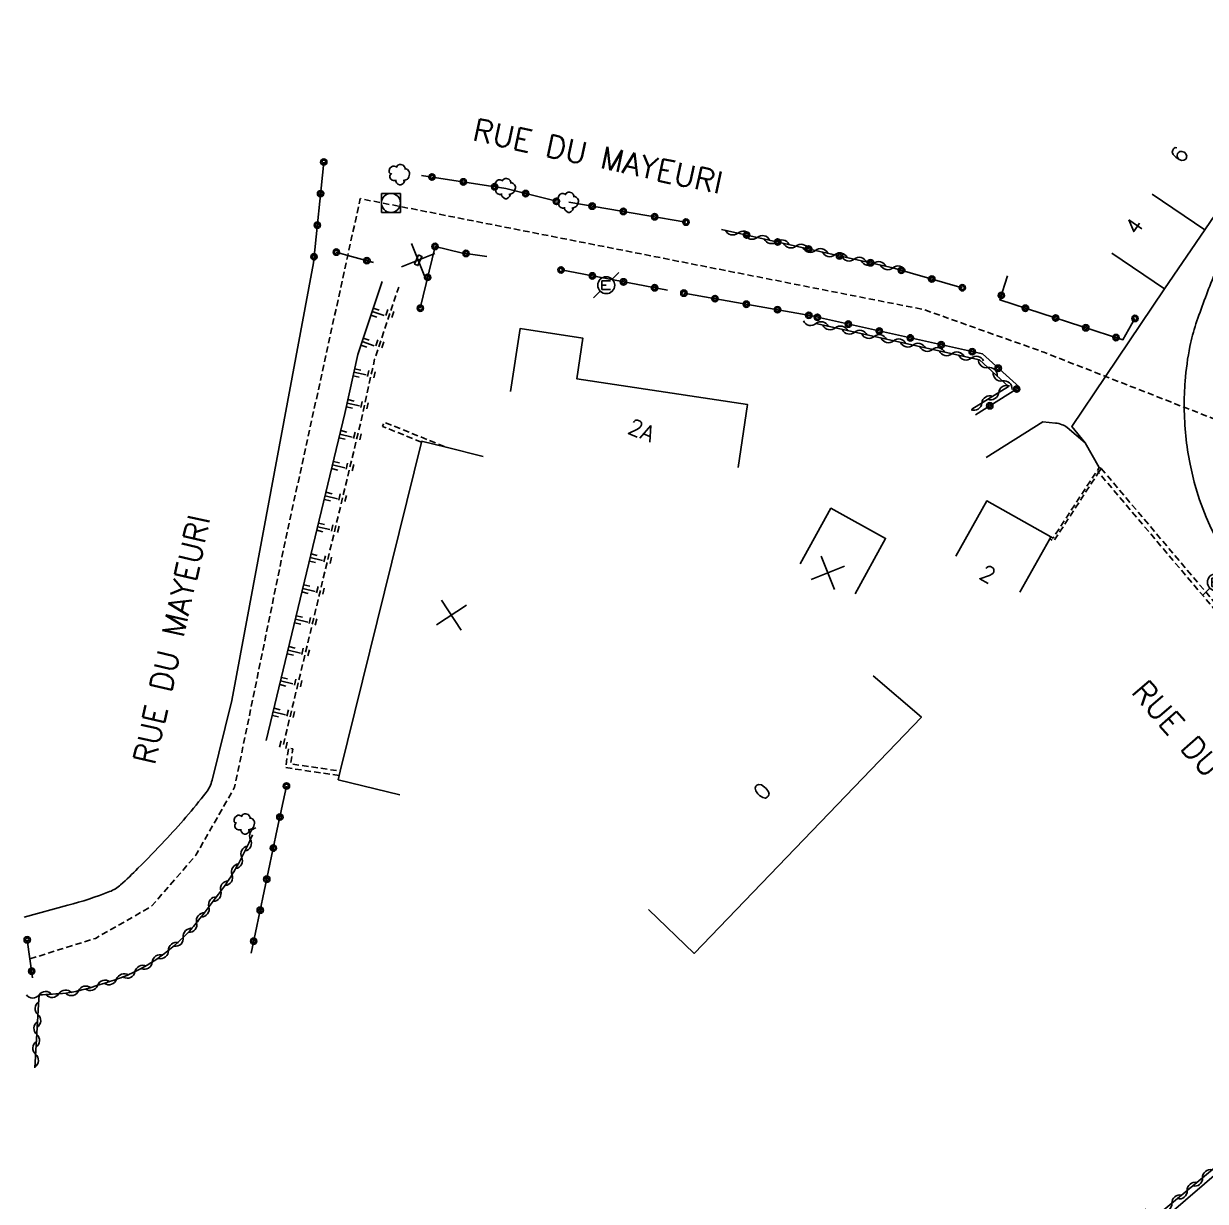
# Model space of a CAD drawing. Header units: millimetres. Extents: x 153000 to 154001, y 120000 to 121000.
# Drawn here: x 153256.1 to 153349.2, y 120447 to 120539.8 of the extents above; entities that cross this region are included whole.
import ezdxf
from ezdxf.enums import TextEntityAlignment as Align

# ---------------------------------------------------------------- set-up
doc = ezdxf.new("R2010")
doc.units = ezdxf.units.MM
doc.linetypes.add('DASHED', pattern=[0.75, 0.5, -0.25])
doc.layers.get('0').update_dxf_attribs({"linetype": 'CONTINUOUS'})
for name, color, linetype in [('W0001', 6, 'DASHED'), ('W0008', 7, 'CONTINUOUS'), ('W0017', 7, 'CONTINUOUS'), ('W0100', 7, 'CONTINUOUS'), ('W0112', 1, 'DASHED'), ('W0211', 2, 'CONTINUOUS'), ('W0220', 5, 'DASHED'), ('W0300', 7, 'CONTINUOUS'), ('W0302', 3, 'CONTINUOUS'), ('W0310', 3, 'CONTINUOUS'), ('W0322', 7, 'CONTINUOUS'), ('W0420', 7, 'CONTINUOUS'), ('W0471', 7, 'CONTINUOUS'), ('W0989', 7, 'CONTINUOUS'), ('W0991', 7, 'CONTINUOUS'), ('W1102', 7, 'CONTINUOUS')]:
    doc.layers.add(name, color=color, linetype=linetype)
doc.styles.get("Standard").update_dxf_attribs({"font": 'romans.shx', "width": 0.85})

# ---------------------------------------------------------------- blocks, each defined once
blk = doc.blocks.new('T300')
for p, q in [((-0.8, 0.514), (-0.857, 0.343)), ((-0.857, 0.343), (-0.857, 0.171)), ((-0.857, 0.171), (-0.743, 0.057)), ((-0.686, 0.629), (-0.8, 0.514)), ((-0.8, -0.057), (-0.743, 0.057)), ((-0.743, 0.057), (-0.686, 0.114)), ((-0.571, 0.686), (-0.686, 0.629)), ((-0.457, 0.686), (-0.571, 0.686)), ((-0.286, 0.629), (-0.457, 0.686)), ((-0.286, 0.629), (-0.171, 0.743)), ((-0.229, 0.571), (-0.286, 0.629)), ((-0.171, 0.743), (-0.057, 0.8)), ((-0.057, 0.8), (0.057, 0.8)), ((0.057, 0.8), (0.229, 0.743)), ((0.229, 0.743), (0.343, 0.629)), ((0.343, 0.629), (0.4, 0.514)), ((0.457, 0.457), (0.343, 0.457)), ((0.4, 0.514), (0.4, 0.457)), ((0.571, 0.4), (0.457, 0.457)), ((0.571, 0.4), (0.686, 0.286)), ((0.686, 0.286), (0.743, 0.171)), ((0.743, 0.057), (0.686, -0.171)), ((0.743, 0.171), (0.743, 0.057)), ((-0.8, -0.171), (-0.8, -0.057)), ((-0.8, -0.229), (-0.8, -0.171)), ((-0.743, -0.343), (-0.8, -0.229)), ((-0.686, -0.4), (-0.743, -0.343)), ((-0.514, -0.457), (-0.686, -0.4)), ((-0.4, -0.457), (-0.514, -0.457)), ((-0.4, -0.457), (-0.343, -0.457)), ((-0.343, -0.457), (-0.343, -0.4)), ((-0.343, -0.514), (-0.343, -0.457)), ((-0.286, -0.629), (-0.343, -0.514)), ((-0.171, -0.743), (-0.286, -0.629)), ((-0.057, -0.8), (-0.171, -0.743)), ((0.057, -0.8), (-0.057, -0.8)), ((0.171, -0.743), (0.057, -0.8)), ((0.229, -0.686), (0.171, -0.743)), ((0.286, -0.457), (0.229, -0.457)), ((0.286, -0.629), (0.229, -0.686)), ((0.457, -0.4), (0.286, -0.457)), ((0.343, -0.514), (0.286, -0.629)), ((0.343, -0.514), (0.343, -0.457)), ((0.571, -0.343), (0.457, -0.4)), ((0.629, -0.286), (0.571, -0.343)), ((0.686, -0.171), (0.629, -0.286))]:
    blk.add_line(p, q)
blk = doc.blocks.new('T471')
for p, q in [((0.500001, 0.500001), (1.000002, 1.000002)), ((-0.333334, 0.333334), (-0.333334, -0.333334)), ((-0.333334, 0.333334), (0.333334, 0.333334)), ((-0.333334, 0), (0, 0)), ((-0.500001, -0.500001), (-1.000002, -1.000002)), ((-0.333334, -0.333334), (0.333334, -0.333334))]:
    blk.add_line(p, q)
blk.add_ellipse((0, 0), major_axis=(0.471405, 0.471405), ratio=1, start_param=5.497787144, end_param=11.780972451)
blk = doc.blocks.new('T420')
for p, q in [((0.75, 0.75), (-0.75, 0.75)), ((-0.75, 0.75), (-0.75, -0.75)), ((0.75, 0.75), (0.75, -0.75)), ((0.75, -0.75), (-0.75, -0.75))]:
    blk.add_line(p, q)
blk.add_ellipse((0, 0), major_axis=(-0.53, 0.53), ratio=1, start_param=3.926991, end_param=10.210176)
blk = doc.blocks.new('t991o')
at = {"color": 0, "linetype": 'Continuous'}
for p, q in [((-1, 1), (1, -1)), ((-1, -1), (1, 1))]:
    blk.add_line(p, q, dxfattribs=at)
blk = doc.blocks.new('t211o')
at = {"color": 0, "linetype": 'Continuous'}
for p, q in [((0, 1), (0, 0)), ((-0.289, 0.5), (-0.289, 0)), ((0.289, 0.5), (0.289, 0))]:
    blk.add_line(p, q, dxfattribs=at)
blk = doc.blocks.new('t322o')
at = {"color": 0, "linetype": 'Continuous'}
for radius in [0.25, 0.15]:
    blk.add_circle((0, 0), radius, dxfattribs=at)
blk = doc.blocks.new('t310o')
at = {"color": 0, "linetype": 'Continuous'}
for centre, start, end in [((-0.5, 0.375), 216.8699, 323.1304), ((0.5, -0.375), 36.8699, 143.1303)]:
    blk.add_arc(centre, 0.625, start, end, dxfattribs=at)
blk = doc.blocks.new('t220o')
at = {"color": 0, "linetype": 'Continuous'}
for p, q in [((-0.25, 0.25), (0.25, 0.25)), ((-0.25, -0.25), (0.25, -0.25))]:
    blk.add_line(p, q, dxfattribs=at)

msp = doc.modelspace()

# ---------------------------------------------------------------- linework, layer by layer
at = {"layer": 'W0001', "flags": 128}
msp.add_lwpolyline([(153256.579, 120466.117), (153261.743, 120467.734), (153266.161, 120470.256), (153269.656, 120474.287), (153272.708, 120479.649), (153276.708, 120499.1), (153281.624, 120521.547), (153282.603, 120526.015), (153326.991, 120517.281), (153336.457, 120513.915), (153341.33, 120512.006), (153347.528, 120509.578), (153351.087, 120508.184)], dxfattribs=at)
at = {"layer": 'W0008', "flags": 128}
msp.add_lwpolyline([(153324.435, 120423.834), (153363.28, 120457.373), (153372.611, 120465.266), (153374.066, 120466.608, 0.078317), (153374.224, 120466.807, 0.057673), (153374.357, 120467.124, 0.061982), (153374.433, 120467.599, 0.030244), (153374.408, 120468.581, 0.082744), (153374.193, 120469.422, 0.074984), (153373.68, 120470.23), (153373.334, 120470.628), (153365.3, 120480.31), (153353.074, 120494.814, -0.131762), (153347.988, 120505.085, -0.046607), (153347.528, 120509.578, -0.021484), (153347.599, 120511.637, -0.030253), (153347.979, 120514.376, -0.031828), (153348.453, 120516.147, -0.014916), (153349.813, 120519.812, -0.035095), (153350.292, 120520.79, -0.017194), (153351.472, 120522.673), (153352.002, 120523.458), (153360.371, 120535.996)], format="xyb", dxfattribs=at)
msp.add_lwpolyline([(153340.832, 120504.836), (153339.717, 120506.785), (153338.678, 120508.06), (153341.33, 120512.006), (153345.963, 120518.9)], dxfattribs=at)
at = {"layer": 'W0017', "flags": 128}
for points in [[(153331.929, 120505.631), (153336.377, 120508.439), (153337.373, 120508.336, -0.065479), (153337.919, 120508.206, -0.084365), (153338.295, 120507.985), (153339.717, 120506.785)], [(153355.292, 120453.701), (153346.131, 120445.818), (153345.871, 120445.698, -0.032907), (153345.42, 120445.524, -0.182584), (153345.33, 120445.529, -0.077051), (153345.282, 120445.56, -0.021374), (153345.136, 120445.702), (153344.444, 120446.434)]]:
    msp.add_lwpolyline(points, format="xyb", dxfattribs=at)
at = {"layer": 'W0100', "flags": 128}
for points in [[(153354.063, 120539.804), (153358.219, 120537.023), (153353.397, 120529.818), (153349.143, 120523.548), (153345.963, 120518.9), (153341.836, 120521.723)], [(153294.453, 120510.831), (153295.198, 120515.775), (153300.142, 120515.03), (153299.658, 120511.819), (153313.13, 120509.788), (153312.385, 120504.844)], [(153292.291, 120505.709), (153289.37, 120506.428), (153287.436, 120506.905), (153287.418, 120506.835), (153281.032, 120480.906), (153280.947, 120480.56), (153280.866, 120480.229), (153285.721, 120479.033)], [(153329.526, 120497.839), (153331.968, 120502.201), (153337.018, 120499.374)], [(153317.271, 120497.247), (153319.687, 120501.625), (153324.003, 120499.244), (153321.588, 120494.866)], [(153336.934, 120499.224), (153334.575, 120495.011)], [(153305.31, 120470.013), (153308.913, 120466.546), (153326.823, 120485.16), (153323.029, 120488.416)]]:
    msp.add_lwpolyline(points, dxfattribs=at)
msp.add_lwpolyline([(153287.185, 120521.581), (153287.459, 120521.466), (153287.154, 120520.74), (153286.879, 120520.856)], close=True, dxfattribs=at)
at = {"layer": 'W0112', "flags": 128}
for points in [[(153287.418, 120506.835), (153284.366, 120508.07), (153284.499, 120508.399), (153288.664, 120506.714), (153289.37, 120506.428)], [(153336.929, 120499.228), (153337.018, 120499.374), (153337.189, 120499.269), (153340.832, 120504.836), (153340.972, 120504.745), (153340.714, 120504.527), (153340.782, 120504.446), (153337.242, 120499.036), (153336.934, 120499.224)], [(153340.985, 120504.756), (153355.717, 120487.35), (153355.446, 120487.121), (153340.782, 120504.446), (153340.976, 120504.742)], [(153280.947, 120480.56), (153276.723, 120481.189), (153276.949, 120482.708), (153277.3, 120482.656), (153277.126, 120481.488), (153281.032, 120480.906)]]:
    msp.add_lwpolyline(points, dxfattribs=at)
at = {"layer": 'W0211', "flags": 128}
msp.add_lwpolyline([(153284.332, 120519.489), (153282.404, 120513.733), (153281.387, 120509.09), (153275.204, 120483.316)], dxfattribs=at)
at = {"layer": 'W0220', "flags": 128}
msp.add_lwpolyline([(153276.546, 120482.994), (153282.732, 120508.781), (153283.736, 120513.365), (153285.641, 120519.051)], dxfattribs=at)
at = {"layer": 'W0302'}
msp.add_lwpolyline([(153278.916, 120520.948), (153272.489, 120486.473), (153270.93, 120480.186, -0.105833), (153270.456, 120479.213, -0.022726), (153267.203, 120475.43, -0.007458), (153265.09, 120473.253, -0.011957), (153263.72, 120471.948, -0.092067), (153262.858, 120471.415, -0.026734), (153259.568, 120470.337)], format="xyb", dxfattribs=at)
at = {"layer": 'W0302', "flags": 128}
msp.add_lwpolyline([(153259.568, 120470.337), (153256.125, 120469.409)], dxfattribs=at)
at = {"layer": 'W0310', "flags": 128}
for points in [[(153324.577, 120520.561), (153311.068, 120523.594)], [(153318.509, 120516.168), (153331.391, 120513.304), (153333.694, 120511.223), (153330.798, 120509.419)], [(153257.295, 120463.289), (153257.251, 120462.528), (153256.964, 120457.537)], [(153351.578, 120457.512), (153354.766, 120453.66), (153345.328, 120445.847)]]:
    msp.add_lwpolyline(points, dxfattribs=at)
msp.add_lwpolyline([(153257.295, 120463.289, 0.023736), (153259.409, 120463.424, 0.039359), (153260.664, 120463.666, 0.016077), (153263.565, 120464.566, 0.032868), (153264.935, 120465.144, 0.045317), (153267.189, 120466.541, 0.045643), (153269.138, 120468.31, 0.020051), (153269.97, 120469.293, 0.008062), (153271.9, 120471.849, 0.0319), (153272.859, 120473.357, 0.020219), (153274.115, 120475.879)], format="xyb", dxfattribs=at)
at = {"layer": 'W0322', "flags": 128}
for points in [[(153279.729, 120528.898), (153278.916, 120520.948)], [(153298.056, 120525.803), (153294.081, 120526.809), (153287.439, 120527.847)], [(153308.267, 120524.167), (153299.046, 120525.733)], [(153281.624, 120521.547), (153283.646, 120520.988)], [(153287.334, 120517.382), (153288.495, 120522.246), (153290.548, 120521.755), (153292.58, 120521.447)], [(153330.042, 120518.994), (153324.577, 120520.561)], [(153298.429, 120520.395), (153306.811, 120518.797)], [(153343.649, 120516.573), (153342.692, 120514.896), (153333, 120518.032), (153333.616, 120519.935)], [(153308.101, 120518.571), (153318.642, 120516.702)], [(153318.621, 120516.669), (153331.634, 120513.775), (153334.542, 120511.148), (153331.069, 120508.984)], [(153276.789, 120479.737), (153276.071, 120476.338), (153274.002, 120466.555)], [(153256.579, 120466.117), (153256.793, 120464.613)]]:
    msp.add_lwpolyline(points, dxfattribs=at)
at = {"layer": 'W0322'}
for points in [[(153280.716, 120521.799), (153281.624, 120521.547)], [(153256.364, 120467.621), (153256.579, 120466.117)]]:
    msp.add_lwpolyline(points, dxfattribs=at)
at = {"layer": 'W1102'}
msp.add_line((153345.011, 120526.364), (153349.143, 120523.548), dxfattribs=at)

# ---------------------------------------------------------------- block references
at = {"layer": 'W0211'}
for p, rotation in [((153283.538, 120517.118), 251.4830492495102), ((153282.744, 120514.748), 251.4830492495102), ((153282.098, 120512.336), 257.6433090042033), ((153281.563, 120509.894), 257.6433090042033), ((153280.996, 120507.46), 256.5101633215276), ((153280.413, 120505.029), 256.5101633215276), ((153279.83, 120502.598), 256.5101633215276), ((153279.246, 120500.167), 256.5101633215276), ((153278.663, 120497.736), 256.5101633215276), ((153278.08, 120495.305), 256.5101633215276), ((153277.497, 120492.874), 256.5101633215276), ((153276.914, 120490.442), 256.5101633215276), ((153276.33, 120488.011), 256.5101633215276), ((153275.747, 120485.58), 256.5101633215276)]:
    msp.add_blockref('t211o', p, dxfattribs=dict(at, rotation=rotation))
at = {"layer": 'W0220'}
for p, rotation in [((153284.94, 120516.958), 71.4830492495018), ((153284.146, 120514.587), 71.4830492495018), ((153283.477, 120512.182), 77.64330900413938), ((153282.942, 120509.74), 77.64330900413938), ((153282.378, 120507.305), 76.51016332154234), ((153281.795, 120504.874), 76.51016332154234), ((153281.212, 120502.443), 76.51016332154234), ((153280.629, 120500.012), 76.51016332154234), ((153280.045, 120497.581), 76.51016332154234), ((153279.462, 120495.15), 76.51016332154234), ((153278.879, 120492.719), 76.51016332154234), ((153278.296, 120490.288), 76.51016332154234), ((153277.713, 120487.857), 76.51016332154234), ((153277.129, 120485.425), 76.51016332154234), ((153276.546, 120482.994), 76.51016332154234)]:
    msp.add_blockref('t220o', p, dxfattribs=dict(at, rotation=rotation))
at = {"layer": 'W0300'}
for p in [(153285.744, 120527.898), (153294.081, 120526.809), (153299.046, 120525.733), (153273.532, 120476.743)]:
    msp.add_blockref('T300', p, dxfattribs=at)
at = {"layer": 'W0310'}
for p, rotation in [((153312.353, 120523.305), 167.3453012380106), ((153313.881, 120522.962), 167.3453012380106), ((153315.409, 120522.619), 167.3453012380106), ((153316.937, 120522.276), 167.3453012380106), ((153318.465, 120521.933), 167.3453012380106), ((153319.993, 120521.59), 167.3453012380106), ((153321.521, 120521.247), 167.3453012380106), ((153323.049, 120520.904), 167.3453012380106), ((153324.577, 120520.561), 167.3453012380106), ((153318.509, 120516.168), 347.4627115172924), ((153320.038, 120515.829), 347.4627115172924), ((153321.567, 120515.489), 347.4627115172924), ((153323.095, 120515.149), 347.4627115172924), ((153324.624, 120514.809), 347.4627115172924), ((153326.153, 120514.469), 347.4627115172924), ((153327.681, 120514.129), 347.4627115172924), ((153329.21, 120513.789), 347.4627115172924), ((153330.739, 120513.449), 347.4627115172924), ((153332.057, 120512.702), 317.9013428194099), ((153333.219, 120511.652), 317.9013428194099), ((153332.908, 120510.734), 211.9216915592949), ((153331.579, 120509.906), 211.9216915592949), ((153273.954, 120475.525), 65.18974432025941), ((153273.265, 120474.119), 62.6154063890767), ((153272.505, 120472.75), 58.32393475287897), ((153271.615, 120471.462), 53.61077682964343), ((153270.676, 120470.208), 52.70738914360081), ((153269.714, 120468.973), 50.57918242300833), ((153268.661, 120467.815), 44.72034105994974), ((153267.491, 120466.775), 38.51023995165355), ((153266.216, 120465.868), 32.36662669394604), ((153264.851, 120465.102), 26.13584033565607), ((153263.402, 120464.51), 18.87465681447554), ((153258.859, 120463.37), 4.965206073756907), ((153260.406, 120463.599), 13.5248918411805), ((153261.912, 120464.028), 16.97565269609477), ((153257.295, 120463.289), 0.9446403260707656), ((153257.205, 120461.725), 266.7025266329802), ((153257.115, 120460.162), 266.7025266329802), ((153257.025, 120458.599), 266.7025266329802), ((153348.968, 120448.86), 219.6180920697363), ((153347.761, 120447.861), 219.6180920697363), ((153346.555, 120446.863), 219.6180920697363)]:
    msp.add_blockref('t310o', p, dxfattribs=dict(at, rotation=rotation))
at = {"layer": 'W0322'}
for p, rotation in [((153279.729, 120528.898), 264.1595869244892), ((153288.252, 120527.72), 171.1172124725236), ((153290.722, 120527.334), 171.1172124725236), ((153293.192, 120526.948), 171.1172124725236), ((153279.475, 120526.411), 264.1595869244892), ((153295.632, 120526.416), 165.7881525197093), ((153298.056, 120525.803), 165.7881525197093), ((153300.873, 120525.423), 170.363127642662), ((153303.337, 120525.004), 170.363127642662), ((153279.22, 120523.924), 264.1595869244892), ((153305.802, 120524.586), 170.363127642662), ((153308.267, 120524.167), 170.363127642662), ((153313.049, 120523.149), 167.3453012380106), ((153288.495, 120522.246), 346.5662543500695), ((153315.488, 120522.601), 167.3453012380106), ((153317.927, 120522.053), 167.3453012380106), ((153278.966, 120521.437), 264.1595869244892), ((153280.716, 120521.799), 344.5336991606951), ((153283.126, 120521.132), 344.5336991606951), ((153290.933, 120521.697), 351.3775948340195), ((153320.367, 120521.506), 167.3453012380106), ((153298.429, 120520.395), 349.2012135589654), ((153322.806, 120520.958), 167.3453012380106), ((153325.235, 120520.372), 164.0054180165965), ((153287.915, 120519.814), 76.5662543499537), ((153300.885, 120519.927), 349.2012135589654), ((153303.341, 120519.459), 349.2012135589654), ((153327.639, 120519.683), 164.0054180165965), ((153305.796, 120518.99), 349.2012135589654), ((153308.101, 120518.571), 349.9485219037748), ((153330.042, 120518.994), 164.0054180165965), ((153333.118, 120518.396), 72.06903894474911), ((153287.334, 120517.382), 76.5662543499537), ((153310.562, 120518.134), 349.9485219037748), ((153313.024, 120517.698), 349.9485219037748), ((153335.015, 120517.38), 162.0690389450209), ((153315.485, 120517.262), 349.9485219037748), ((153317.947, 120516.825), 349.9485219037748), ((153318.621, 120516.669), 347.4627115172834), ((153337.393, 120516.61), 162.0690389450209), ((153343.649, 120516.573), 240.2647081555524), ((153321.061, 120516.126), 347.4627115172834), ((153323.501, 120515.584), 347.4627115172834), ((153339.772, 120515.841), 162.0690389450209), ((153325.942, 120515.041), 347.4627115172834), ((153342.15, 120515.071), 162.0690389450209), ((153328.382, 120514.498), 347.4627115172834), ((153330.823, 120513.955), 347.4627115172834), ((153332.872, 120512.657), 317.9013428194572), ((153334.33, 120511.016), 211.9216915592973), ((153332.208, 120509.694), 211.9216915592973), ((153276.789, 120479.737), 258.0642710781948), ((153276.272, 120477.291), 258.0642710781948), ((153275.755, 120474.845), 258.0642710782566), ((153275.238, 120472.399), 258.0642710782566), ((153274.721, 120469.953), 258.0642710782566), ((153256.364, 120467.621), 278.1179892642378), ((153274.204, 120467.507), 258.0642710782566), ((153256.717, 120465.146), 278.1179892642378)]:
    msp.add_blockref('t322o', p, dxfattribs=dict(at, rotation=rotation))
at = {"layer": 'W0420'}
msp.add_blockref('T420', (153285.023, 120525.677), dxfattribs=at)
at = {"layer": 'W0471'}
for p in [(153301.985, 120519.195), (153350.029, 120495.79)]:
    msp.add_blockref('T471', p, dxfattribs=at)
at = {"layer": 'W0991', "extrusion": (0, 0, -1), "rotation": 292.8495392357165}
msp.add_blockref('t991o', (-153287.169, 120521.163), dxfattribs=at)
at = {"layer": 'W0991'}
for p, rotation in [((153319.448, 120496.537), 66.63083498428202), ((153289.784, 120493.207), 348.2964783494683)]:
    msp.add_blockref('t991o', p, dxfattribs=dict(at, rotation=rotation))

# ---------------------------------------------------------------- texts
at = {"layer": 'W0989'}
for rotation, p in [(347.71745, (153301.343, 120529.359)), (77.33529, (153267.744, 120491.286)), (311.23363, (153350.544, 120480.155))]:
    msp.add_text('RUE DU MAYEURI', height=1.75, rotation=rotation, dxfattribs=at).set_placement(p, align=Align.MIDDLE)
at = {"layer": 'W0991'}
for s, rotation, p in [('6', 55.63001, (153347.133, 120529.491)), ('4', 55.63001, (153343.587, 120523.853)), ('2A', 338.02016, (153304.765, 120507.772)), ('2', 330.75322, (153332.05, 120496.425)), ('0', 46.10462, (153314.265, 120479.32))]:
    msp.add_text(s, height=1.25, rotation=rotation, dxfattribs=at).set_placement(p, align=Align.MIDDLE)

doc.saveas('drawing.dxf')
